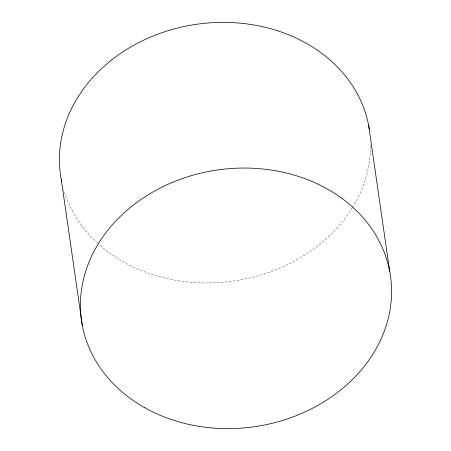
<?xml version="1.0" encoding="UTF-8"?>
<svg xmlns="http://www.w3.org/2000/svg" width="451" height="451" viewBox="0 0 451 451"><rect width="100%" height="100%" fill="white"/><g stroke="black" fill="none" stroke-linecap="round" stroke-linejoin="round"><path stroke-width="0.34" stroke-dasharray="2.25 1.69" d="M370.592 145.549A156.08 129.702 -8.2 0 1 352.49 207.533M352.118 208.131A156.08 129.702 -8.2 0 1 98.036 243.602M97.529 243.14A156.08 129.702 -8.2 0 1 63.766 189.871"/><path stroke-width="0.68" d="M368.676 125.541L389.67 271.214M61.33 179.786L82.324 325.459M61.736 181.804A156.08 129.702 -8.2 0 1 191.466 25.087A156.08 129.702 -8.2 0 1 369.268 128.93M144.557 407.625A156.08 129.702 -8.2 0 0 390.735 305.118A156.08 129.702 -8.2 0 0 172.699 182.26A156.08 129.702 -8.2 0 0 144.557 407.625"/></g></svg>
